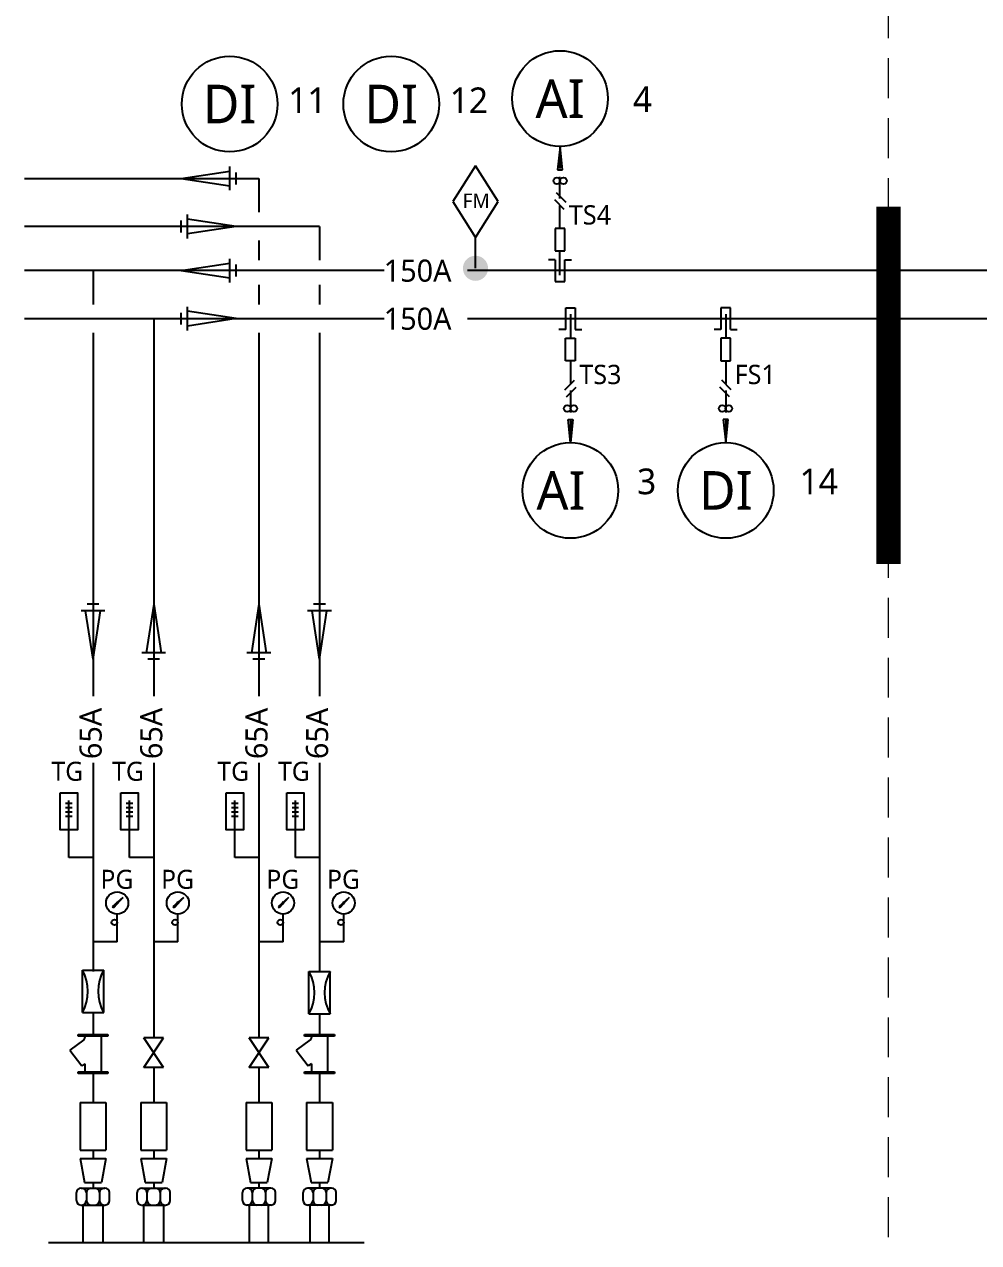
# Model space of a CAD drawing. Extents: x 1313754 to 1355799, y -3721404 to -3691707.
# Drawn here: x 1336425 to 1339410, y -3706374 to -3702564 of the extents above; entities that cross this region are included whole.
import ezdxf
from ezdxf.enums import TextEntityAlignment as Align

# ---------------------------------------------------------------- set-up
doc = ezdxf.new("R2010")
doc.units = 0
doc.header["$LTSCALE"] = 500
doc.linetypes.add('HIDDEN', pattern=[0.375, 0.25, -0.125])
doc.layers.get('0').update_dxf_attribs({"linetype": 'CONTINUOUS'})
for name, color, linetype in [('밸브류', 3, 'CONTINUOUS'), ('장비', 5, 'CONTINUOUS'), ('지열', 255, 'CONTINUOUS')]:
    doc.layers.add(name, color=color, linetype=linetype)
doc.styles.add('본문', font='malgun.ttf')

msp = doc.modelspace()

# ---------------------------------------------------------------- hatches: boundary and pattern name
h = msp.add_hatch(color=1)
edge = h.paths.add_edge_path()
edge.add_arc((1337836, -3703326.7), 39.3, 0, 360)

# ---------------------------------------------------------------- linework, layer by layer
at = {"color": 1}
for p, q in [((1337836, -3703006.1), (1337765.4, -3703118.1)), ((1337906.6, -3703118.1), (1337836, -3703006.1)), ((1337765.4, -3703118.1), (1337836, -3703230.1)), ((1337836, -3703230.1), (1337906.6, -3703118.1)), ((1337836, -3703326.7), (1337836, -3703230.1)), ((1336732.5, -3705294.6), (1336699.9, -3705323.9)), ((1336732.5, -3705294.6), (1336703.2, -3705327.2)), ((1336922.2, -3705294.6), (1336889.6, -3705323.9)), ((1336922.2, -3705294.6), (1336892.9, -3705327.2)), ((1337251.4, -3705294.6), (1337218.8, -3705323.9)), ((1337251.4, -3705294.6), (1337222.1, -3705327.2)), ((1337441.1, -3705294.6), (1337408.5, -3705323.9)), ((1337441.1, -3705294.6), (1337411.8, -3705327.2)), ((1336699.9, -3705323.9), (1336703.2, -3705327.2)), ((1336715.1, -3705433.4), (1336715.1, -3705346.7)), ((1336889.6, -3705323.9), (1336892.9, -3705327.2)), ((1336904.8, -3705433.4), (1336904.8, -3705346.7)), ((1337218.8, -3705323.9), (1337222.1, -3705327.2)), ((1337234, -3705433.4), (1337234, -3705346.7)), ((1337408.5, -3705323.9), (1337411.8, -3705327.2)), ((1337423.7, -3705433.4), (1337423.7, -3705346.7))]:
    msp.add_line(p, q, dxfattribs=at)
for centre in [(1338100.5, -3702795.8), (1337067, -3702813), (1337572.3, -3702813), (1338132.9, -3704021.6), (1338619, -3704021.6)]:
    msp.add_circle(centre, 149.6, dxfattribs=at)
for centre, major_axis, start_param, end_param in [((1336715.1, -3705311.9), (-34.7, 0.1), 3.144687297553044, 9.427872604732631), ((1336904.8, -3705311.9), (-34.7, 0.1), 3.144687297553044, 9.427872604732631), ((1337234, -3705311.9), (-34.7, 0.1), 3.144687297553044, 9.427872604732631), ((1337423.7, -3705311.9), (-34.7, 0.1), 3.144687297553044, 9.427872604732631), ((1336715.1, -3705311.9), (-1.53, 1.53), 3.926991, 7.068583), ((1336715.1, -3705311.9), (-1.53, 1.53), 0.785398, 3.926991), ((1336904.8, -3705311.9), (-1.53, 1.53), 3.926991, 7.068583), ((1336904.8, -3705311.9), (-1.53, 1.53), 0.785398, 3.926991), ((1337234, -3705311.9), (-1.53, 1.53), 3.926991, 7.068583), ((1337234, -3705311.9), (-1.53, 1.53), 0.785398, 3.926991), ((1337423.7, -3705311.9), (-1.53, 1.53), 3.926991, 7.068583), ((1337423.7, -3705311.9), (-1.53, 1.53), 0.785398, 3.926991), ((1336706.5, -3705372.7), (-8.68, 0.03), 3.144912, 9.428097), ((1336896.2, -3705372.7), (-8.68, 0.03), 3.144912, 9.428097), ((1337225.4, -3705372.7), (-8.68, 0.03), 3.144912, 9.428097), ((1337415.1, -3705372.7), (-8.68, 0.03), 3.144912, 9.428097)]:
    msp.add_ellipse(centre, major_axis=major_axis, ratio=1, start_param=start_param, end_param=end_param, dxfattribs=at)
at = {"layer": '밸브류', "color": 1}
for p, q in [((1336606.2, -3705654.5), (1336606.2, -3705521.6)), ((1336606.2, -3705521.6), (1336672.9, -3705521.6)), ((1336672.9, -3705654.5), (1336672.9, -3705521.6)), ((1337314.8, -3705659.1), (1337314.8, -3705526.1)), ((1337314.8, -3705526.1), (1337381.5, -3705526.1)), ((1337381.5, -3705659.1), (1337381.5, -3705526.1)), ((1336606.2, -3705654.5), (1336672.9, -3705654.5)), ((1337314.8, -3705659.1), (1337381.5, -3705659.1)), ((1336592.7, -3705723.1), (1336686.3, -3705723.1)), ((1336592.7, -3705728.6), (1336592.7, -3705723.1)), ((1336686.3, -3705728.6), (1336592.7, -3705728.6)), ((1336614.2, -3705728.6), (1336614.2, -3705732.3)), ((1336664.9, -3705728.6), (1336664.9, -3705840.1)), ((1336686.3, -3705723.1), (1336686.3, -3705728.6)), ((1337301.4, -3705723.1), (1337395, -3705723.1)), ((1337301.4, -3705728.6), (1337301.4, -3705723.1)), ((1337395, -3705728.6), (1337301.4, -3705728.6)), ((1337322.9, -3705728.6), (1337322.9, -3705732.3)), ((1337373.5, -3705728.6), (1337373.5, -3705840.1)), ((1337395, -3705723.1), (1337395, -3705728.6)), ((1336610.3, -3705740.1), (1336566.5, -3705772.5)), ((1336566.5, -3705772.5), (1336604.2, -3705821.7)), ((1337318.9, -3705740.1), (1337275.2, -3705772.5)), ((1337275.2, -3705772.5), (1337312.8, -3705821.7)), ((1336592.7, -3705840.1), (1336686.3, -3705840.1)), ((1336592.7, -3705845.6), (1336592.7, -3705840.1)), ((1336686.3, -3705845.6), (1336592.7, -3705845.6)), ((1336614.2, -3705815.5), (1336604.2, -3705821.7)), ((1336614.2, -3705815.5), (1336614.2, -3705840.1)), ((1336686.3, -3705840.1), (1336686.3, -3705845.6)), ((1337301.4, -3705840.1), (1337395, -3705840.1)), ((1337301.4, -3705845.6), (1337301.4, -3705840.1)), ((1337395, -3705845.6), (1337301.4, -3705845.6)), ((1337322.9, -3705815.5), (1337312.8, -3705821.7)), ((1337322.9, -3705815.5), (1337322.9, -3705840.1)), ((1337395, -3705840.1), (1337395, -3705845.6))]:
    msp.add_line(p, q, dxfattribs=at)
for centre, start, end in [((1336489.5, -3705588.1), 330.3231, 29.6769), ((1336789.5, -3705588.1), 150.3231, 209.6769), ((1337198.2, -3705592.6), 330.3231, 29.6769), ((1337498.2, -3705592.6), 150.3231, 209.6769)]:
    msp.add_arc(centre, 134.3, start, end, dxfattribs=at)
for centre in [(1336604.6, -3705732.3), (1337313.2, -3705732.3)]:
    msp.add_ellipse(centre, major_axis=(-9.68, 0), ratio=1, start_param=2.208366, end_param=3.141792, dxfattribs=at)
at = {"layer": '장비', "color": 1}
for p, q in [((1338100.4, -3702946.3), (1338092.9, -3703019.1)), ((1338107.9, -3703019.1), (1338100.4, -3702946.3)), ((1338100.4, -3703015), (1338100.4, -3702946.3)), ((1338092.8, -3703019.1), (1338107.8, -3703019.1)), ((1338100.3, -3703108.9), (1338100.3, -3703040.2)), ((1338087.9, -3703089.6), (1338118.1, -3703119.8)), ((1338082.7, -3703111.5), (1338112.8, -3703141.6)), ((1338100.3, -3703199.9), (1338100.3, -3703131.1)), ((1338085.1, -3703201.8), (1338085.1, -3703272.6)), ((1338115.5, -3703201.8), (1338085.1, -3703201.8)), ((1338115.5, -3703272.6), (1338115.5, -3703201.8)), ((1338085.1, -3703272.6), (1338115.5, -3703272.6)), ((1338100.3, -3703347.9), (1338100.3, -3703272.6)), ((1338085.5, -3703300.5), (1338064.3, -3703300.5)), ((1338085.5, -3703300.5), (1338085.5, -3703367.6)), ((1338115.1, -3703300.5), (1338136.3, -3703300.5)), ((1338115.1, -3703367.6), (1338115.1, -3703300.5)), ((1338085.5, -3703367.6), (1338115.1, -3703367.6)), ((1338118.1, -3703450.7), (1338147.7, -3703450.7)), ((1338118.1, -3703517.9), (1338118.1, -3703450.7)), ((1338147.7, -3703450.7), (1338147.7, -3703517.9)), ((1338633.4, -3703450.7), (1338603.8, -3703450.7)), ((1338603.8, -3703450.7), (1338603.8, -3703517.9)), ((1338633.4, -3703517.9), (1338633.4, -3703450.7)), ((1338132.9, -3703470.5), (1338132.9, -3703545.8)), ((1338618.6, -3703470.5), (1338618.6, -3703545.8)), ((1338118.1, -3703517.9), (1338096.9, -3703517.9)), ((1338147.7, -3703517.9), (1338168.9, -3703517.9)), ((1338603.8, -3703517.9), (1338582.6, -3703517.9)), ((1338633.4, -3703517.9), (1338654.6, -3703517.9)), ((1338117.7, -3703616.6), (1338117.7, -3703545.8)), ((1338117.7, -3703545.8), (1338148.1, -3703545.8)), ((1338148.1, -3703545.8), (1338148.1, -3703616.6)), ((1338603.4, -3703545.8), (1338603.4, -3703616.6)), ((1338633.8, -3703545.8), (1338603.4, -3703545.8)), ((1338633.8, -3703616.6), (1338633.8, -3703545.8)), ((1338148.1, -3703616.6), (1338117.7, -3703616.6)), ((1338132.9, -3703618.5), (1338132.9, -3703687.2)), ((1338603.4, -3703616.6), (1338633.8, -3703616.6)), ((1338618.6, -3703618.5), (1338618.6, -3703687.2)), ((1338132.9, -3703709.4), (1338132.9, -3703778.2)), ((1338618.6, -3703709.4), (1338618.6, -3703778.2)), ((1338125.4, -3703799.3), (1338140.4, -3703799.3)), ((1338132.9, -3703872.1), (1338125.4, -3703799.3)), ((1338140.4, -3703799.3), (1338132.9, -3703872.1)), ((1338132.9, -3703803.3), (1338132.9, -3703872.1)), ((1338611.1, -3703799.3), (1338618.6, -3703872.1)), ((1338626.1, -3703799.3), (1338611.1, -3703799.3)), ((1338618.6, -3703872.1), (1338626.1, -3703799.3)), ((1338618.6, -3703803.3), (1338618.6, -3703872.1))]:
    msp.add_line(p, q, dxfattribs=at)
at = {"layer": '장비'}
for p, q in [((1338115.3, -3703706.9), (1338145.5, -3703676.7)), ((1338636.2, -3703706.9), (1338606.1, -3703676.7)), ((1338120.5, -3703728.8), (1338150.7, -3703698.6)), ((1338631, -3703728.8), (1338600.8, -3703698.6))]:
    msp.add_line(p, q, dxfattribs=at)
at = {"layer": '장비', "color": 1}
for centre in [(1338090.5, -3703053), (1338111, -3703053), (1338123.1, -3703765.3), (1338143.6, -3703765.3), (1338607.9, -3703765.3), (1338628.4, -3703765.3)]:
    msp.add_circle(centre, 10.5, dxfattribs=at)
at = {"layer": '지열', "color": 1, "linetype": 'HIDDEN', "lineweight": 9}
msp.add_line((1339128, -3716482.2), (1339128, -3701334.1), dxfattribs=at)
at = {"layer": '지열', "color": 1}
for p, q in [((1336915.5, -3703045.5), (1337067.4, -3703022.5)), ((1337067.4, -3703082.8), (1337067.4, -3703008.2)), ((1337087.5, -3703064.2), (1337087.5, -3703026.9)), ((1336424.8, -3703045.5), (1337158.5, -3703045.5)), ((1336915.5, -3703045.5), (1337067.4, -3703068.5)), ((1337158.5, -3703045.5), (1337158.5, -3703151.5)), ((1336915.5, -3703214.4), (1336915.5, -3703177.1)), ((1336935.6, -3703233.1), (1336935.6, -3703158.5)), ((1337087.5, -3703195.8), (1336935.6, -3703172.8)), ((1337348.2, -3703195.8), (1336424.8, -3703195.8)), ((1337087.5, -3703195.8), (1336935.6, -3703218.8)), ((1337348.2, -3703195.8), (1337348.2, -3703301.8)), ((1337158.5, -3703240), (1337158.5, -3703301.8)), ((1337067.4, -3703371.3), (1337067.4, -3703296.8)), ((1337550.5, -3703334.1), (1336424.8, -3703334.1)), ((1336639.5, -3703334.1), (1336639.5, -3703440.1)), ((1336639.5, -3703334.1), (1336639.5, -3703440.1)), ((1336915.5, -3703334.1), (1337067.4, -3703311)), ((1336915.5, -3703334.1), (1337067.4, -3703357.1)), ((1337087.5, -3703352.7), (1337087.5, -3703315.4)), ((1339260.4, -3703334.1), (1337811.3, -3703334.1)), ((1339986.3, -3703334.1), (1339260.4, -3703334.1)), ((1337158.5, -3703378.3), (1337158.5, -3703440.1)), ((1337348.2, -3703378.3), (1337348.2, -3703440.1)), ((1336935.6, -3703521.6), (1336935.6, -3703447)), ((1336424.8, -3703484.3), (1337550.5, -3703484.3)), ((1336829.3, -3703484.3), (1336829.3, -3704377.6)), ((1336915.5, -3703503), (1336915.5, -3703465.7)), ((1337087.5, -3703484.3), (1336935.6, -3703461.3)), ((1337087.5, -3703484.3), (1336935.6, -3703507.3)), ((1337811.3, -3703484.3), (1339260.4, -3703484.3)), ((1339260.4, -3703484.3), (1339986.3, -3703484.3)), ((1336639.5, -3703528.6), (1336639.5, -3704377.6)), ((1337158.5, -3703528.6), (1337158.5, -3704377.6)), ((1337348.2, -3703528.6), (1337348.2, -3704377.6)), ((1336676.8, -3704397.7), (1336602.3, -3704397.7)), ((1336639.5, -3704549.6), (1336616.5, -3704397.7)), ((1336658.2, -3704377.6), (1336620.9, -3704377.6)), ((1336639.5, -3704377.6), (1336639.5, -3704664.7)), ((1336639.5, -3704549.6), (1336662.6, -3704397.7)), ((1336829.3, -3704377.6), (1336806.2, -3704529.5)), ((1336829.3, -3704377.6), (1336829.3, -3704664.7)), ((1336829.3, -3704377.6), (1336852.3, -3704529.5)), ((1337158.5, -3704377.6), (1337135.4, -3704529.5)), ((1337158.5, -3704377.6), (1337158.5, -3704664.7)), ((1337158.5, -3704377.6), (1337181.5, -3704529.5)), ((1337385.5, -3704397.7), (1337310.9, -3704397.7)), ((1337348.2, -3704549.6), (1337325.2, -3704397.7)), ((1337366.8, -3704377.6), (1337329.5, -3704377.6)), ((1337348.2, -3704377.6), (1337348.2, -3704664.7)), ((1337348.2, -3704549.6), (1337371.2, -3704397.7)), ((1336866.5, -3704529.5), (1336792, -3704529.5)), ((1336847.9, -3704549.6), (1336810.6, -3704549.6)), ((1337195.7, -3704529.5), (1337121.2, -3704529.5)), ((1337177.1, -3704549.6), (1337139.8, -3704549.6)), ((1336639.5, -3704874.1), (1336639.5, -3705526.1)), ((1336829.3, -3704874.1), (1336829.3, -3705601.5)), ((1337158.5, -3704874.1), (1337158.5, -3705601.5)), ((1337348.2, -3704874.1), (1337348.2, -3705526.1)), ((1336553.8, -3704999.5), (1336574.2, -3704999.5)), ((1336564, -3705082.9), (1336564, -3704991.8)), ((1336743.5, -3704999.5), (1336763.9, -3704999.5)), ((1336753.7, -3705082.9), (1336753.7, -3704991.8)), ((1337072.7, -3704999.5), (1337093.1, -3704999.5)), ((1337082.9, -3705082.9), (1337082.9, -3704991.8)), ((1337262.4, -3704999.5), (1337282.8, -3704999.5)), ((1337272.6, -3705082.9), (1337272.6, -3704991.8)), ((1336553.8, -3705013.3), (1336574.2, -3705013.3)), ((1336553.8, -3705027), (1336574.2, -3705027)), ((1336553.8, -3705040.8), (1336574.2, -3705040.8)), ((1336743.5, -3705013.3), (1336763.9, -3705013.3)), ((1336743.5, -3705027), (1336763.9, -3705027)), ((1336743.5, -3705040.8), (1336763.9, -3705040.8)), ((1337072.7, -3705013.3), (1337093.1, -3705013.3)), ((1337072.7, -3705027), (1337093.1, -3705027)), ((1337072.7, -3705040.8), (1337093.1, -3705040.8)), ((1337262.4, -3705013.3), (1337282.8, -3705013.3)), ((1337262.4, -3705027), (1337282.8, -3705027)), ((1337262.4, -3705040.8), (1337282.8, -3705040.8)), ((1336564, -3705169.7), (1336564, -3705082.9)), ((1336753.7, -3705169.7), (1336753.7, -3705082.9)), ((1337082.9, -3705169.7), (1337082.9, -3705082.9)), ((1337272.6, -3705169.7), (1337272.6, -3705082.9)), ((1336639.5, -3705169.7), (1336564, -3705169.7)), ((1336829.3, -3705169.7), (1336753.7, -3705169.7)), ((1337158.5, -3705169.7), (1337082.9, -3705169.7)), ((1337348.2, -3705169.7), (1337272.6, -3705169.7)), ((1336715.1, -3705433.4), (1336639.5, -3705433.4)), ((1336904.8, -3705433.4), (1336829.3, -3705433.4)), ((1337234, -3705433.4), (1337158.5, -3705433.4)), ((1337423.7, -3705433.4), (1337348.2, -3705433.4)), ((1336829.3, -3705601.5), (1336829.3, -3705663.6)), ((1337158.5, -3705601.5), (1337158.5, -3705663.6)), ((1336639.5, -3705654.5), (1336639.5, -3705659.1)), ((1336639.5, -3705659.1), (1336639.5, -3705663.6)), ((1337348.2, -3705659.1), (1337348.2, -3705663.6)), ((1337348.2, -3705659.1), (1337348.2, -3705663.6)), ((1336639.5, -3705663.6), (1336639.5, -3705723.1)), ((1336829.3, -3705663.6), (1336829.3, -3705733.8)), ((1337158.5, -3705663.6), (1337158.5, -3705733.8)), ((1337348.2, -3705663.6), (1337348.2, -3705723.1)), ((1336860.3, -3705733.8), (1336798.3, -3705733.8)), ((1336798.3, -3705826.8), (1336860.3, -3705733.8)), ((1336860.3, -3705826.8), (1336798.3, -3705733.8)), ((1337189.4, -3705733.8), (1337127.5, -3705733.8)), ((1337127.5, -3705826.8), (1337189.4, -3705733.8)), ((1337189.4, -3705826.8), (1337127.5, -3705733.8)), ((1336639.5, -3705845.6), (1336639.5, -3705935.6)), ((1336860.3, -3705826.8), (1336798.3, -3705826.8)), ((1336829.3, -3705826.8), (1336829.3, -3705935.6)), ((1337189.4, -3705826.8), (1337127.5, -3705826.8)), ((1337158.5, -3705826.8), (1337158.5, -3705935.6)), ((1337348.2, -3705845.6), (1337348.2, -3705935.6)), ((1336599.2, -3705935.6), (1336599.2, -3706084.6)), ((1336599.2, -3705935.6), (1336679.9, -3705935.6)), ((1336679.9, -3705935.6), (1336679.9, -3706084.6)), ((1336788.9, -3705935.6), (1336869.6, -3705935.6)), ((1336788.9, -3705935.6), (1336788.9, -3706084.6)), ((1336869.6, -3705935.6), (1336869.6, -3706084.6)), ((1337118.1, -3705935.6), (1337118.1, -3706084.6)), ((1337118.1, -3705935.6), (1337198.8, -3705935.6)), ((1337198.8, -3705935.6), (1337198.8, -3706084.6)), ((1337307.8, -3705935.6), (1337307.8, -3706084.6)), ((1337307.8, -3705935.6), (1337388.5, -3705935.6)), ((1337388.5, -3705935.6), (1337388.5, -3706084.6)), ((1336599.2, -3706084.6), (1336679.9, -3706084.6)), ((1336599.2, -3706111.4), (1336613.3, -3706185.9)), ((1336599.2, -3706111.4), (1336679.9, -3706111.4)), ((1336639.5, -3706084.6), (1336639.5, -3706111.4)), ((1336679.9, -3706111.4), (1336665.8, -3706185.9)), ((1336788.9, -3706084.6), (1336869.6, -3706084.6)), ((1336788.9, -3706111.4), (1336803, -3706185.9)), ((1336788.9, -3706111.4), (1336869.6, -3706111.4)), ((1336829.3, -3706084.6), (1336829.3, -3706111.4)), ((1336869.6, -3706111.4), (1336855.5, -3706185.9)), ((1337118.1, -3706084.6), (1337198.8, -3706084.6)), ((1337118.1, -3706111.4), (1337132.2, -3706185.9)), ((1337118.1, -3706111.4), (1337198.8, -3706111.4)), ((1337158.5, -3706084.6), (1337158.5, -3706111.4)), ((1337158.5, -3706084.6), (1337158.5, -3706111.4)), ((1337198.8, -3706111.4), (1337184.7, -3706185.9)), ((1337307.8, -3706084.6), (1337388.5, -3706084.6)), ((1337307.8, -3706111.4), (1337321.9, -3706185.9)), ((1337307.8, -3706111.4), (1337388.5, -3706111.4)), ((1337348.2, -3706084.6), (1337348.2, -3706111.4)), ((1337388.5, -3706111.4), (1337374.4, -3706185.9)), ((1336613.3, -3706185.9), (1336665.8, -3706185.9)), ((1336639.5, -3706185.9), (1336639.5, -3706203.5)), ((1336803, -3706185.9), (1336855.5, -3706185.9)), ((1336829.3, -3706185.9), (1336829.3, -3706203.5)), ((1337132.2, -3706185.9), (1337184.7, -3706185.9)), ((1337158.5, -3706185.9), (1337158.5, -3706203.5)), ((1337321.9, -3706185.9), (1337374.4, -3706185.9)), ((1337348.2, -3706185.9), (1337348.2, -3706203.5)), ((1336587.5, -3706242.4), (1336587.5, -3706217.8)), ((1336602.2, -3706203.5), (1336676.9, -3706203.5)), ((1336618.7, -3706217.8), (1336618.7, -3706242.4)), ((1336660.1, -3706217.8), (1336660.1, -3706242.4)), ((1336691.2, -3706242.4), (1336691.2, -3706217.8)), ((1336777.2, -3706242.4), (1336777.2, -3706217.8)), ((1336791.9, -3706203.5), (1336866.6, -3706203.5)), ((1336808.4, -3706217.8), (1336808.4, -3706242.4)), ((1336849.8, -3706217.8), (1336849.8, -3706242.4)), ((1336880.9, -3706242.4), (1336880.9, -3706217.8)), ((1337106.8, -3706242.4), (1337106.8, -3706217.8)), ((1337195.8, -3706203.5), (1337121.1, -3706203.5)), ((1337137.9, -3706217.8), (1337137.9, -3706242.4)), ((1337179.3, -3706217.8), (1337179.3, -3706242.4)), ((1337210.5, -3706242.4), (1337210.5, -3706217.8)), ((1337296.5, -3706242.4), (1337296.5, -3706217.8)), ((1337385.5, -3706203.5), (1337310.8, -3706203.5)), ((1337327.7, -3706217.8), (1337327.7, -3706242.4)), ((1337369, -3706217.8), (1337369, -3706242.4)), ((1337400.2, -3706242.4), (1337400.2, -3706217.8)), ((1336602.2, -3706256.7), (1336676.9, -3706256.7)), ((1336609.2, -3706374.3), (1336609.2, -3706256.7)), ((1336669.9, -3706256.7), (1336669.9, -3706374.3)), ((1336791.9, -3706256.7), (1336866.6, -3706256.7)), ((1336798.9, -3706374.3), (1336798.9, -3706256.7)), ((1336859.6, -3706256.7), (1336859.6, -3706374.3)), ((1337195.8, -3706256.7), (1337121.1, -3706256.7)), ((1337128.1, -3706256.7), (1337128.1, -3706374.3)), ((1337188.8, -3706374.3), (1337188.8, -3706256.7)), ((1337385.5, -3706256.7), (1337310.8, -3706256.7)), ((1337317.8, -3706256.7), (1337317.8, -3706374.3)), ((1337378.5, -3706374.3), (1337378.5, -3706256.7)), ((1336500.1, -3706374.3), (1337487.6, -3706374.3))]:
    msp.add_line(p, q, dxfattribs=at)
at = {"layer": '지열', "color": 1, "const_width": 75.3}
msp.add_lwpolyline([(1339128, -3703133.6), (1339128, -3704251.7)], dxfattribs=at)
at = {"layer": '지열', "color": 1}
for points in [[(1336537, -3704967.6), (1336590.9, -3704967.6), (1336590.9, -3705082.9), (1336537, -3705082.9)], [(1336726.8, -3704967.6), (1336780.6, -3704967.6), (1336780.6, -3705082.9), (1336726.8, -3705082.9)], [(1337055.9, -3704967.6), (1337109.8, -3704967.6), (1337109.8, -3705082.9), (1337055.9, -3705082.9)], [(1337245.7, -3704967.6), (1337299.5, -3704967.6), (1337299.5, -3705082.9), (1337245.7, -3705082.9)]]:
    msp.add_lwpolyline(points, close=True, dxfattribs=at)
for centre, major_axis, start_param, end_param in [((1336601.8, -3706217.8), (10.1, 10.1), 0.785398, 2.356194), ((1336604.4, -3706217.8), (-10.1, 10.1), 3.926991, 5.497787), ((1336633, -3706217.8), (10.1, 10.1), 0.785398, 2.356194), ((1336645.8, -3706217.8), (-10.1, 10.1), 3.926991, 5.497787), ((1336674.4, -3706217.8), (10.1, 10.1), 0.785398, 2.356194), ((1336676.9, -3706217.8), (-10.1, 10.1), 3.926991, 5.497787), ((1336791.5, -3706217.8), (10.1, 10.1), 0.785398, 2.356194), ((1336794.1, -3706217.8), (-10.1, 10.1), 3.926991, 5.497787), ((1336822.7, -3706217.8), (10.1, 10.1), 0.785398, 2.356194), ((1336835.5, -3706217.8), (-10.1, 10.1), 3.926991, 5.497787), ((1336864.1, -3706217.8), (10.1, 10.1), 0.785398, 2.356194), ((1336866.6, -3706217.8), (-10.1, 10.1), 3.926991, 5.497787), ((1337121.1, -3706217.8), (10.1, 10.1), 0.785398, 2.356194), ((1337123.6, -3706217.8), (-10.1, 10.1), 3.926991, 5.497787), ((1337152.2, -3706217.8), (10.1, 10.1), 0.785398, 2.356194), ((1337165, -3706217.8), (-10.1, 10.1), 3.926991, 5.497787), ((1337193.6, -3706217.8), (10.1, 10.1), 0.785398, 2.356194), ((1337196.2, -3706217.8), (-10.1, 10.1), 3.926991, 5.497787), ((1337310.8, -3706217.8), (10.1, 10.1), 0.785398, 2.356194), ((1337313.4, -3706217.8), (-10.1, 10.1), 3.926991, 5.497787), ((1337341.9, -3706217.8), (10.1, 10.1), 0.785398, 2.356194), ((1337354.7, -3706217.8), (-10.1, 10.1), 3.926991, 5.497787), ((1337383.3, -3706217.8), (10.1, 10.1), 0.785398, 2.356194), ((1337385.9, -3706217.8), (-10.1, 10.1), 3.926991, 5.497787), ((1336601.8, -3706242.4), (-10.1, 10.1), 0.785398, 2.356194), ((1336604.4, -3706242.4), (10.1, 10.1), 3.926991, 5.497787), ((1336633, -3706242.4), (-10.1, 10.1), 0.785398, 2.356194), ((1336645.8, -3706242.4), (10.1, 10.1), 3.926991, 5.497787), ((1336674.4, -3706242.4), (-10.1, 10.1), 0.785398, 2.356194), ((1336676.9, -3706242.4), (10.1, 10.1), 3.926991, 5.497787), ((1336791.5, -3706242.4), (-10.1, 10.1), 0.785398, 2.356194), ((1336794.1, -3706242.4), (10.1, 10.1), 3.926991, 5.497787), ((1336822.7, -3706242.4), (-10.1, 10.1), 0.785398, 2.356194), ((1336835.5, -3706242.4), (10.1, 10.1), 3.926991, 5.497787), ((1336864.1, -3706242.4), (-10.1, 10.1), 0.785398, 2.356194), ((1336866.6, -3706242.4), (10.1, 10.1), 3.926991, 5.497787), ((1337121.1, -3706242.4), (-10.1, 10.1), 0.785398, 2.356194), ((1337123.6, -3706242.4), (10.1, 10.1), 3.926991, 5.497787), ((1337152.2, -3706242.4), (-10.1, 10.1), 0.785398, 2.356194), ((1337165, -3706242.4), (10.1, 10.1), 3.926991, 5.497787), ((1337193.6, -3706242.4), (-10.1, 10.1), 0.785398, 2.356194), ((1337196.2, -3706242.4), (10.1, 10.1), 3.926991, 5.497787), ((1337310.8, -3706242.4), (-10.1, 10.1), 0.785398, 2.356194), ((1337313.4, -3706242.4), (10.1, 10.1), 3.926991, 5.497787), ((1337341.9, -3706242.4), (-10.1, 10.1), 0.785398, 2.356194), ((1337354.7, -3706242.4), (10.1, 10.1), 3.926991, 5.497787), ((1337383.3, -3706242.4), (-10.1, 10.1), 0.785398, 2.356194), ((1337385.9, -3706242.4), (10.1, 10.1), 3.926991, 5.497787)]:
    msp.add_ellipse(centre, major_axis=major_axis, ratio=1, start_param=start_param, end_param=end_param, dxfattribs=at)

# ---------------------------------------------------------------- texts
at = {"style": '본문'}
for s, p in [('DI', (1337067, -3702813)), ('DI', (1337572.3, -3702813)), ('AI', (1338100.5, -3702795.8)), ('AI', (1338103.4, -3704021.6)), ('DI', (1338619, -3704021.6))]:
    msp.add_text(s, height=120.61, dxfattribs=at).set_placement(p, align=Align.MIDDLE)
for s, height, p in [('11', 80.4, (1337250.1, -3702841.5)), ('12', 80.4, (1337755.4, -3702841.5)), ('4', 80.4, (1338328.6, -3702838.4)), ('FM', 45.54, (1337795.8, -3703138.4)), ('TS4', 60.3, (1338128.2, -3703189.8)), ('TS3', 60.3, (1338160.8, -3703688.9)), ('FS1', 60.3, (1338646.5, -3703688.9)), ('3', 80.4, (1338341.4, -3704033.4)), ('14', 80.4, (1338849.7, -3704033.4))]:
    msp.add_text(s, height=height, dxfattribs=at).set_placement(p)
at = {"layer": '지열', "style": '본문'}
for s, height, p in [('150A', 69.12, (1337549, -3703368.7)), ('150A', 69.12, (1337549, -3703519)), ('TG', 59.36, (1336509.6, -3704929.6)), ('TG', 59.36, (1336699.4, -3704929.6)), ('TG', 59.36, (1337028.5, -3704929.6)), ('TG', 59.36, (1337218.3, -3704929.6)), ('PG', 59.36, (1336662.9, -3705267.5)), ('PG', 59.36, (1336852.6, -3705267.5)), ('PG', 59.36, (1337181.8, -3705267.5)), ('PG', 59.36, (1337371.5, -3705267.5))]:
    msp.add_text(s, height=height, dxfattribs=at).set_placement(p)
for p in [(1336666.5, -3704861.9), (1336856.2, -3704861.9), (1337185.4, -3704861.9), (1337375.1, -3704861.9)]:
    msp.add_text('65A', height=69.12, rotation=90, dxfattribs=at).set_placement(p)

doc.saveas('drawing.dxf')
